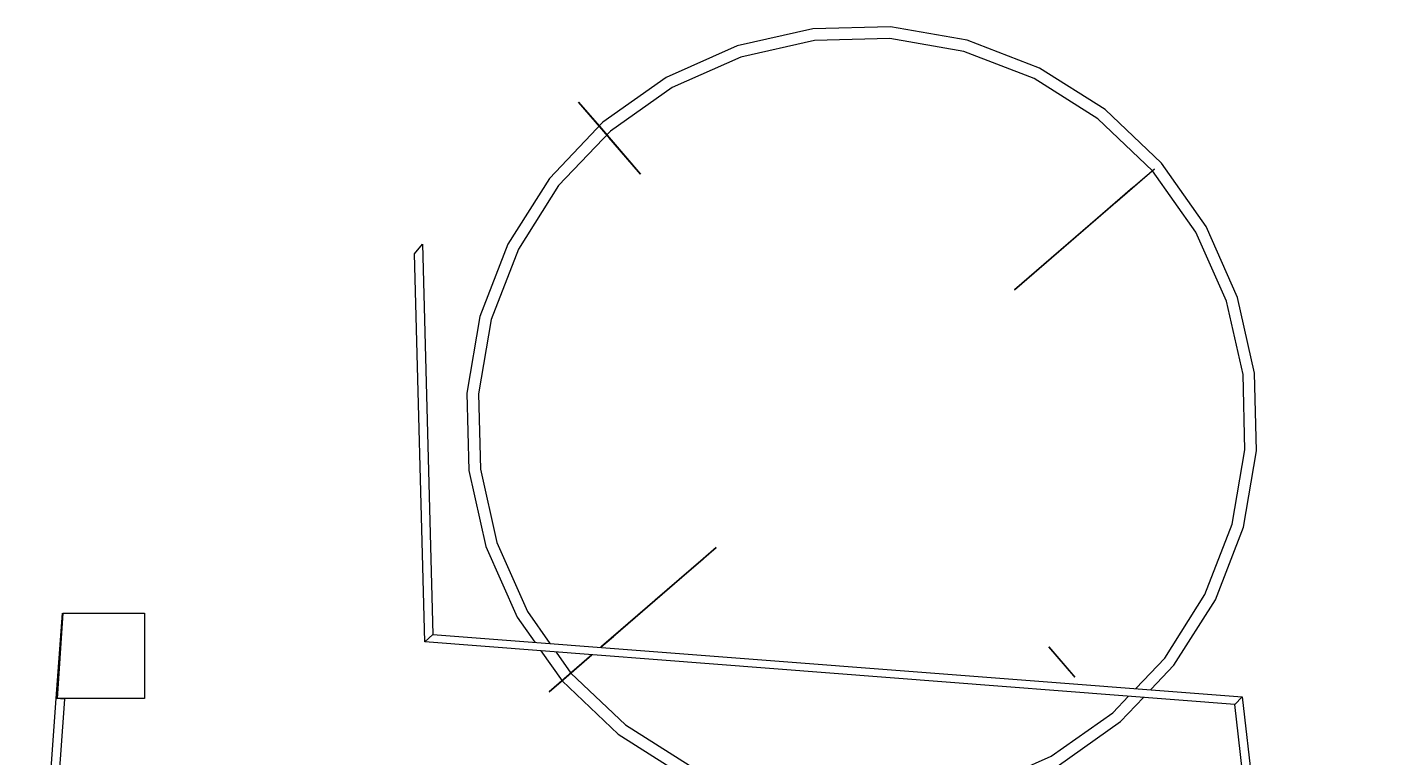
# Model space of a CAD drawing. Header units: metres. Extents: x -23 to 596, y -641 to 260.
# Drawn here: x 8 to 596, y -58 to 260 of the extents above; entities that cross this region are included whole.
import ezdxf

# ---------------------------------------------------------------- set-up
doc = ezdxf.new("R2010")
doc.units = ezdxf.units.M

msp = doc.modelspace()

# ---------------------------------------------------------------- linework, layer by layer
for p, q in [((351.12, 259.07), (318.1, 251.63)), ((384.95, 259.92), (351.12, 259.07)), ((418.29, 254.15), (384.95, 259.92)), ((351.75, 254), (319.71, 246.78)), ((384.57, 254.82), (351.75, 254)), ((416.93, 249.23), (384.57, 254.82)), ((449.87, 241.99), (418.29, 254.15)), ((318.1, 251.63), (287.18, 237.9)), ((319.71, 246.78), (289.7, 233.46)), ((447.58, 237.43), (416.93, 249.23)), ((478.47, 223.91), (449.87, 241.99)), ((287.18, 237.9), (259.52, 218.4)), ((475.33, 219.88), (447.58, 237.43)), ((289.7, 233.46), (262.86, 214.53)), ((248.89, 227.14), (249.82, 226.06)), ((262.66, 211.19), (248.89, 227.14)), ((249.82, 226.06), (257.99, 216.6)), ((502.99, 200.59), (478.47, 223.91)), ((259.52, 218.4), (236.2, 193.88)), ((499.13, 197.25), (475.33, 219.88)), ((262.86, 214.53), (240.23, 190.74)), ((257.99, 216.6), (275.96, 195.79)), ((257.99, 216.6), (262.66, 211.19)), ((262.19, 211.74), (275.96, 195.79)), ((275.96, 195.79), (262.19, 211.74)), ((275.96, 195.79), (262.66, 211.19)), ((522.49, 172.93), (502.99, 200.59)), ((236.2, 193.88), (218.12, 165.28)), ((482.74, 183.09), (500.04, 198.03)), ((496.79, 195.23), (482.74, 183.09)), ((500.04, 198.03), (496.79, 195.23)), ((518.05, 170.41), (499.13, 197.25)), ((240.23, 190.74), (222.68, 162.99)), ((438.95, 145.28), (490.57, 189.86)), ((490.57, 189.86), (475.17, 176.56)), ((475.17, 176.56), (438.95, 145.28)), ((531.38, 140.4), (518.05, 170.41)), ((536.23, 142), (522.49, 172.93)), ((177.41, 161.05), (180.9, 165.25)), ((180.9, 165.25), (185.44, -4.85)), ((218.12, 165.28), (205.96, 133.7)), ((181.92, -8.19), (177.41, 161.05)), ((222.68, 162.99), (210.88, 132.34)), ((543.66, 108.99), (536.23, 142)), ((538.59, 108.36), (531.38, 140.4)), ((205.96, 133.7), (200.19, 100.35)), ((210.88, 132.34), (205.28, 99.98)), ((539.42, 75.53), (538.59, 108.36)), ((544.51, 75.16), (543.66, 108.99)), ((200.19, 100.35), (201.04, 66.52)), ((205.28, 99.98), (206.11, 67.15)), ((533.82, 43.18), (539.42, 75.53)), ((538.75, 41.82), (544.51, 75.16)), ((201.04, 66.52), (208.47, 33.51)), ((206.11, 67.15), (213.32, 35.12)), ((522.02, 12.53), (533.82, 43.18)), ((526.59, 10.24), (538.75, 41.82)), ((208.47, 33.51), (222.21, 2.58)), ((213.32, 35.12), (226.65, 5.1)), ((258.6, -10.49), (308.91, 32.97)), ((308.91, 32.97), (303.28, 28.1)), ((303.28, 28.1), (258.91, -10.22)), ((303.28, 28.1), (282.33, 10.01)), ((286.83, 13.9), (303.28, 28.1)), ((282.33, 10.01), (286.83, 13.9)), ((504.47, -15.22), (522.02, 12.53)), ((508.5, -18.36), (526.59, 10.24)), ((21.22, -32.81), (23.96, 4.35)), ((21.73, -32.85), (24.24, 4.35)), ((23.96, 4.35), (24.23, 4.06)), ((24.24, 4.35), (59.7, 4.35)), ((59.7, 4.35), (59.7, -32.85)), ((222.21, 2.58), (229.86, -8.27)), ((226.65, 5.1), (236.44, -8.78)), ((181.92, -8.19), (185.44, -4.85)), ((185.44, -4.85), (181.92, -8.19)), ((185.44, -4.85), (538.28, -32.03)), ((264.09, -5.74), (258.6, -10.49)), ((258.6, -10.49), (264.09, -5.74)), ((264.09, -5.74), (258.6, -10.49)), ((258.91, -10.22), (264.09, -5.74)), ((535.03, -35.39), (181.92, -8.19)), ((258.91, -10.22), (258.6, -10.49)), ((258.6, -10.49), (258.91, -10.22)), ((464.88, -22.95), (453.91, -10.25)), ((453.91, -10.25), (465.34, -23.49)), ((232.55, -12.09), (241.71, -25.07)), ((254.76, -13.8), (236.16, -29.86)), ((239.13, -12.6), (245.57, -21.73)), ((240.21, -26.36), (254.76, -13.8)), ((491.89, -28.45), (504.47, -15.22)), ((245.57, -21.73), (269.37, -44.36)), ((465.34, -23.49), (464.88, -22.95)), ((498.42, -28.96), (508.5, -18.36)), ((236.16, -29.86), (240.21, -26.36)), ((241.71, -25.07), (266.23, -48.39)), ((8.45, -205.72), (21.22, -32.81)), ((24.81, -33.08), (12.06, -205.72)), ((24.81, -33.08), (21.22, -32.81)), ((59.7, -32.85), (21.73, -32.85)), ((21.73, -32.85), (21.73, -32.85)), ((59.7, -32.85), (21.73, -32.85)), ((24.82, -32.85), (24.81, -33.08)), ((24.81, -33.08), (24.81, -33.08)), ((481.84, -39.02), (488.69, -31.82)), ((485.18, -42.89), (495.22, -32.32)), ((538.28, -32.03), (535.03, -35.39)), ((535.03, -35.39), (538.28, -32.03)), ((538.28, -32.03), (595.72, -546.47)), ((455, -57.95), (481.84, -39.02)), ((591.76, -543.4), (535.03, -35.39)), ((269.37, -44.36), (297.12, -61.91)), ((457.52, -62.39), (485.18, -42.89)), ((266.23, -48.39), (294.83, -66.48)), ((424.99, -71.27), (455, -57.95))]:
    msp.add_line(p, q)

doc.saveas('drawing.dxf')
